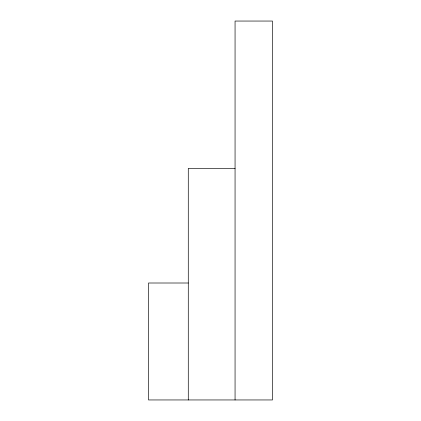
<?xml version="1.0" encoding="UTF-8"?>
<svg xmlns="http://www.w3.org/2000/svg" width="421" height="421" viewBox="0 0 421 421"><rect width="100%" height="100%" fill="white"/><g stroke="black" fill="none" stroke-linecap="round" stroke-linejoin="round"><path stroke-width="0.63" d="M235.06 168.4L188.282 168.4L188.282 399.95M188.282 283.007L148.518 283.007L148.518 399.95L272.482 399.95L272.482 21.05L235.06 21.05L235.06 399.95"/></g></svg>
